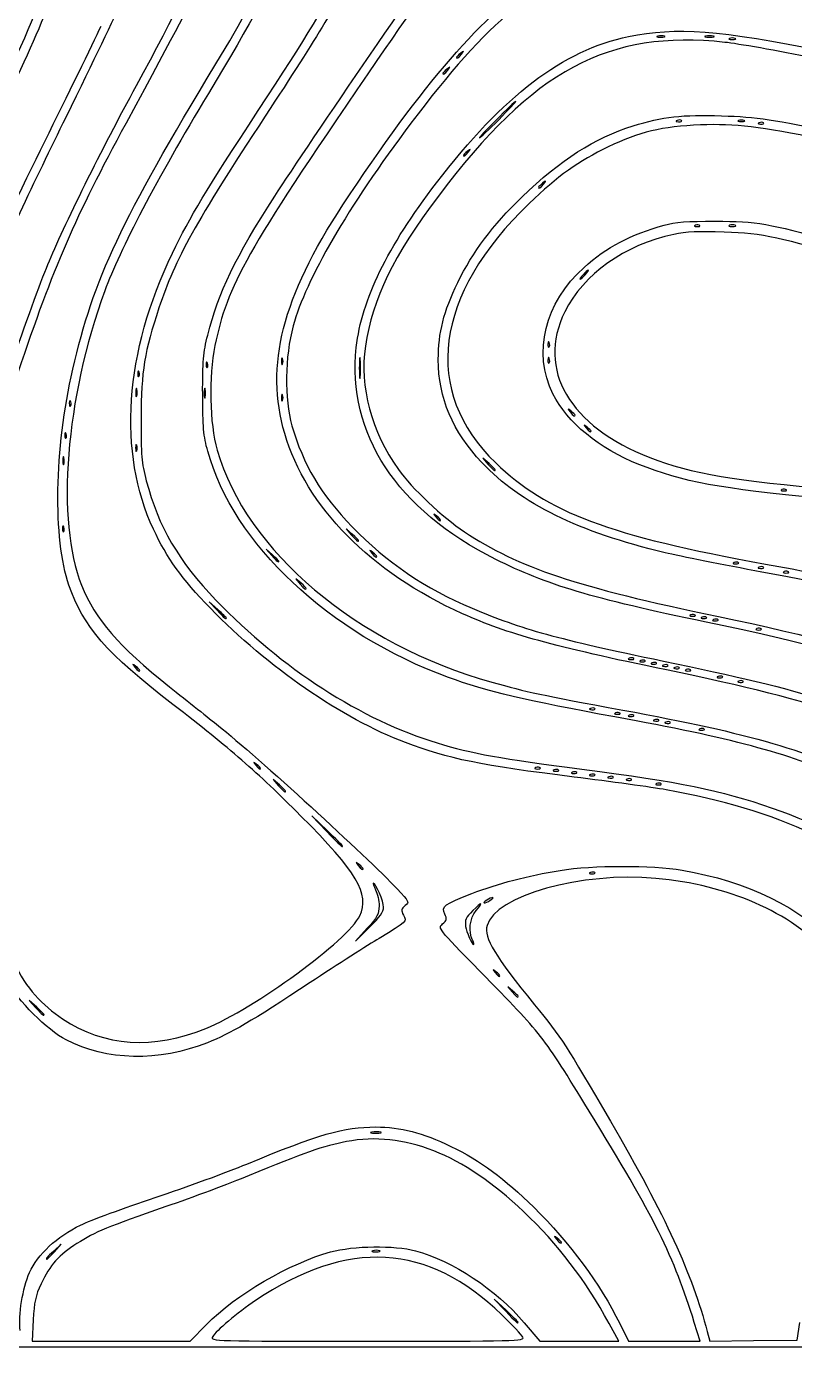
# Model space of a CAD drawing. Extents: x 32 to 2528, y 46 to 1391.
# Drawn here: x 643 to 1092, y 46 to 819 of the extents above; entities that cross this region are included whole.
import ezdxf

# ---------------------------------------------------------------- set-up
doc = ezdxf.new("R2010")
doc.units = 0
doc.layers.get('0').update_dxf_attribs({"linetype": 'CONTINUOUS'})
doc.layers.add('IMAGE', color=7, linetype='CONTINUOUS')

# ---------------------------------------------------------------- blocks, each defined once
blk = doc.blocks.new('squiggle')
at = {"layer": 'IMAGE', "color": 7}
for points in [[(980.3587, -577.791947), (980.3587, -577.791947)], [(1009, -577.747547), (1009, -577.747547)], [(1021.6667, -579.116927), (1021.6667, -579.116927)], [(861.50341, -588.333337), (861.50341, -588.333337)], [(853.50341, -597.666667), (853.50341, -597.666667)], [(883.33333, -626.666667), (883.33333, -626.666667)], [(990.3056, -627.194537), (990.3056, -627.194537)], [(1027, -627.116977), (1027, -627.116977)], [(1038.3056, -628.527867), (1038.3056, -628.527867)], [(865.50341, -645.666667), (865.50341, -645.666667)], [(909.50341, -664.333337), (909.50341, -664.333337)], [(1000.9722, -688.527827), (1000.9722, -688.527827)], [(1021.6667, -688.450277), (1021.6667, -688.450277)], [(934, -717.333337), (934, -717.333337)], [(912.91076, -757.083337), (912.91076, -757.083337)], [(712.91076, -769.083337), (712.91076, -769.083337)], [(756.88304, -766.333337), (756.88304, -766.333337)], [(802.30463, -766.999997), (802.30463, -766.999997)], [(912.91076, -766.416667), (912.91076, -766.416667)], [(672.91076, -774.416667), (672.91076, -774.416667)], [(671.59075, -784.358707), (671.59075, -784.358707)], [(711.58577, -784.333337), (711.58577, -784.333337)], [(756.88304, -787.666667), (756.88304, -787.666667)], [(632.91076, -791.749997), (632.91076, -791.749997)], [(928, -799.496587), (928, -799.496587)], [(630.24409, -810.416667), (630.24409, -810.416667)], [(937.33333, -808.829917), (937.33333, -808.829917)], [(671.54971, -816.999997), (671.54971, -816.999997)], [(628.92409, -824.358707), (628.92409, -824.358707)], [(881.33333, -831.565747), (881.33333, -831.565747)], [(1051.6389, -843.194497), (1051.6389, -843.194497)], [(628.91076, -865.083337), (628.91076, -865.083337)], [(849.33333, -860.829917), (849.33333, -860.829917)], [(801.33333, -872.899077), (801.33333, -872.899077)], [(754.66667, -884.899077), (754.66667, -884.899077)], [(812, -882.163257), (812, -882.163257)], [(1023.6389, -885.861157), (1023.6389, -885.861157)], [(1038.3056, -888.527827), (1038.3056, -888.527827)], [(1052.9722, -891.194497), (1052.9722, -891.194497)], [(770.66667, -900.873317), (770.66667, -900.873317)], [(724, -918.261557), (724, -918.261557)], [(998.3056, -916.527837), (998.3056, -916.527837)], [(1004.9722, -917.861177), (1004.9722, -917.861177)], [(1011.6389, -919.194507), (1011.6389, -919.194507)], [(1036.9722, -924.527837), (1036.9722, -924.527837)], [(962.30556, -941.861157), (962.30556, -941.861157)], [(673.33333, -948.829917), (673.33333, -948.829917)], [(968.9722, -943.194497), (968.9722, -943.194497)], [(975.6389, -944.527827), (975.6389, -944.527827)], [(982.3056, -945.861157), (982.3056, -945.861157)], [(988.9722, -947.194497), (988.9722, -947.194497)], [(995.6389, -948.527827), (995.6389, -948.527827)], [(1026.3056, -955.194467), (1026.3056, -955.194467)], [(939.63889, -971.194467), (939.63889, -971.194467)], [(962.30556, -975.194467), (962.30556, -975.194467)], [(976.9722, -977.861167), (976.9722, -977.861167)], [(983.6389, -979.194467), (983.6389, -979.194467)], [(1003.6389, -983.194467), (1003.6389, -983.194467)], [(744, -1006.163267), (744, -1006.163267)], [(907.63889, -1005.861167), (907.63889, -1005.861167)], [(918.30556, -1007.194967), (918.30556, -1007.194967)], [(928.97223, -1008.528367), (928.97223, -1008.528367)], [(939.63889, -1009.861667), (939.63889, -1009.861667)], [(950.30556, -1011.194967), (950.30556, -1011.194967)], [(960.97223, -1012.528267), (960.97223, -1012.528267)], [(758.66667, -1019.565767), (758.66667, -1019.565767)], [(978.3056, -1015.194967), (978.3056, -1015.194967)], [(792, -1051.628167), (792, -1051.628167)], [(804, -1064.829967), (804, -1064.829967)], [(939.63889, -1067.194467), (939.63889, -1067.194467)], [(880, -1081.906167), (880, -1081.906167)], [(816, -1087.412967), (816, -1087.412967)], [(868.04691, -1106.754367), (868.04691, -1106.754367)], [(884, -1127.496567), (884, -1127.496567)], [(894.66667, -1139.539667), (894.66667, -1139.539667)], [(617.33333, -1150.249167), (617.33333, -1150.249167)], [(814.34888, -1219.083767), (814.34888, -1219.083767)], [(623.41721, -1288.999967), (623.41721, -1288.999967)], [(920, -1283.496567), (920, -1283.496567)], [(894.66667, -1330.283167), (894.66667, -1330.283167)], [(897.49928, -1338.999967), (897.49928, -1338.999967)]]:
    blk.add_lwpolyline(points, close=True, dxfattribs=at)
for points in [[(877.66667, -827.899077), (874, -824.666667), (877.23241, -828.333337)], [(797.66667, -869.232417), (794, -865.999997), (797.23241, -869.666667)], [(751, -881.232417), (747.33333, -877.999997), (750.56575, -881.666667)], [(767.66667, -897.873317), (764.66667, -895.333337), (767.20665, -898.333337)], [(719, -913.261557), (714, -908.666667), (718.59489, -913.666667)], [(1014.3056, -952.527867), (1014.3056, -952.527767)], [(954.30556, -973.861167), (954.30556, -973.861067)], [(755, -1015.899067), (751.33333, -1012.666667), (754.56575, -1016.333367)], [(783, -1042.628167), (774, -1033.999967), (782.62815, -1042.999967)], [(806.44628, -1099.746467), (799.55923, -1107.333367), (807.77961, -1099.132767)], [(891.66667, -1136.539667), (888.66667, -1133.999667), (891.20665, -1136.999667)], [(613, -1145.915867), (608.66667, -1141.999667), (612.58279, -1146.333067)], [(623.41721, -1288.999967), (627.33333, -1284.666667), (623, -1288.582767)], [(813.69204, -1288.459267), (813.69204, -1288.458767)], [(887.66667, -1323.283167), (880.66667, -1316.666667), (887.28321, -1323.666667)], [(610.95829, -1328.804267), (610.30331, -1341.326267), (656.56529, -1341.326267), (702.82728, -1341.326267), (712.41364, -1331.490367), (712.41364, -1331.497467)], [(898.29565, -1330.636667), (907.33333, -1341.326267), (930.45385, -1341.326267), (953.57436, -1341.326267), (947.93487, -1330.992967)], [(954.15477, -1330.999967), (959.25143, -1341.333367), (980.1844, -1341.333367), (1001.1173, -1341.333367), (997.7411, -1330.333367)], [(1005.3088, -1335.698967), (1006.7848, -1341.394267), (1032.3367, -1341.032267), (1057.8886, -1340.670367), (1059.4692, -1330.441167), (1059.4692, -1330.437467)]]:
    blk.add_lwpolyline(points, dxfattribs=at)
for points in [[(671.38473, -606.666667), (716.97972, -523.279397), (728.4504, -488.946507), (726.17744, -442.666667)], [(775.57525, -457.180107), (773.72776, -502.218217), (762.80447, -529.326217), (713.45849, -611.333337)], [(717.88147, -593.999997), (747.86336, -544.622217), (763.43436, -509.103557), (768.66508, -478.158677)], [(887.71349, -491.770017), (870.09495, -508.602667), (860.31463, -521.659457), (806.82815, -599.752277)], [(677.75389, -517.333337), (670.37133, -541.791387), (664.3676, -555.366057), (629.98825, -625.333337)], [(752.38776, -671.333337), (771.82969, -641.178217), (845.90316, -532.896757), (860.47285, -513.333337)], [(802.60188, -530.444587), (788.96591, -558.607557), (778.73323, -575.841137), (746.65615, -624.666667)], [(628.48679, -534.501977), (618.70644, -566.770237), (603.33816, -600.385357), (564.29803, -674.902307)], [(742.6458, -621.333337), (771.94047, -576.697947), (782.04485, -559.870657), (794.49305, -534.989717)], [(945.24567, -535.235577), (908.24827, -543.078577), (876.85705, -568.974447), (831.98745, -628.666807)], [(708.90003, -545.174097), (701.83324, -560.805457), (697.10464, -569.853877), (665.26791, -628.666667)], [(792.18759, -676.522997), (838.14747, -606.476097), (875.83508, -562.985467), (906.82988, -544.228457)], [(522.86513, -736.509937), (540.18059, -712.347817), (594.68441, -607.326237), (611.70195, -565.333337)], [(617.75112, -639.333337), (630.88568, -612.933337), (645.69205, -582.590957), (650.65417, -571.905837)], [(846.904, -663.675597), (886.26269, -612.337637), (920.86468, -585.988257), (959.36649, -578.035477)], [(1015.7192, -581.400217), (947.39456, -574.011197), (903.57067, -597.515097), (848.03552, -671.333337)], [(959.36649, -578.035477), (987.3532, -572.254677), (1012.2342, -574.114317), (1074.3518, -586.629637)], [(976.3587, -577.742547), (975.0614, -578.080597), (975.8, -578.379427), (978, -578.406597)], [(980.3587, -577.792047), (979.456, -577.426827), (977.656, -577.404597), (976.3587, -577.742547)], [(978, -578.406597), (980.2, -578.433797), (981.2614, -578.157187), (980.3587, -577.791947)], [(1004.3333, -577.747547), (1003.05, -578.082917), (1004.1, -578.357317), (1006.6667, -578.357317)], [(1009, -577.747547), (1007.7167, -577.412187), (1005.6167, -577.412187), (1004.3333, -577.747547)], [(1006.6667, -578.357317), (1009.2333, -578.357317), (1010.2833, -578.082917), (1009, -577.747547)], [(1018.3333, -579.116927), (1017.4167, -579.486807), (1018.1667, -579.789447), (1020, -579.789447)], [(1021.6667, -579.116927), (1020.75, -578.747047), (1019.25, -578.747047), (1018.3333, -579.116927)], [(1020, -579.789447), (1021.8333, -579.789447), (1022.5833, -579.486807), (1021.6667, -579.116927)], [(861.50341, -588.333337), (863.16191, -586.218587), (863.11475, -586.171427), (861, -587.829917)], [(1068, -590.636277), (1046.3667, -586.326557), (1022.8403, -582.170317), (1015.7192, -581.400217)], [(634.14121, -772.666667), (646.24449, -719.978177), (662.67847, -684.914977), (717.88147, -593.999997)], [(861, -587.829917), (859.71667, -588.836387), (858.66667, -589.886387), (858.66667, -590.163257)], [(858.66667, -590.163257), (858.66667, -591.260637), (859.76159, -590.554337), (861.50341, -588.333337)], [(806.82815, -599.752277), (735.78473, -703.479117), (724.57413, -723.385337), (717.28229, -758.755177)], [(853, -597.163257), (851.71667, -598.169717), (850.66667, -599.219717), (850.66667, -599.496587)], [(850.66667, -599.496587), (850.66667, -600.593977), (851.76159, -599.887667), (853.50341, -597.666667)], [(853.50341, -597.666667), (855.16191, -595.551917), (855.11475, -595.504757), (853, -597.163257)], [(619.52016, -711.333337), (628.61179, -689.231177), (651.54112, -642.958037), (671.38473, -606.666667)], [(713.45849, -611.333337), (683.16817, -661.672257), (661.66128, -702.610827), (652.79253, -726.811587)], [(893.27077, -615.999997), (892.90411, -615.999997), (887.83225, -620.799997), (882, -626.666667)], [(883.33333, -626.666667), (889.16559, -620.799997), (893.63744, -615.999997), (893.27077, -615.999997)], [(629.98825, -625.333337), (612.15177, -661.633337), (591.43007, -705.433337), (583.94003, -722.666667)], [(746.65615, -624.666667), (705.93185, -686.654427), (694.26188, -707.716707), (684.53537, -736.783957)], [(692.47145, -704.666667), (703.06056, -682.812837), (711.54908, -668.714467), (742.6458, -621.333337)], [(962, -630.277517), (979.121, -624.928837), (991.0421, -623.562547), (1013.6435, -624.358617)], [(1013.6435, -624.358617), (1035.2102, -625.118237), (1043.3256, -626.326417), (1082.6667, -634.634427)], [(665.26791, -628.666667), (635.20679, -684.199297), (622.8498, -712.716027), (601.99118, -774.692977)], [(831.98745, -628.666807), (794.99404, -677.881067), (770.50731, -720.042707), (763.06796, -747.333467)], [(882, -626.666667), (876.16775, -632.533337), (871.69589, -637.333337), (872.06256, -637.333337)], [(872.06256, -637.333337), (872.42923, -637.333337), (877.50108, -632.533337), (883.33333, -626.666667)], [(896.84968, -671.976857), (919.74343, -649.884817), (939.29563, -637.370467), (962, -630.277517)], [(1001.3333, -629.722627), (979.0449, -630.593577), (965.3809, -633.840147), (947.33333, -642.553037)], [(987.75, -627.089277), (986.6864, -627.514907), (987.0023, -627.830857), (988.5556, -627.894827)], [(990.3056, -627.194477), (989.8625, -626.751427), (988.7125, -626.704067), (987.75, -627.089277)], [(988.5556, -627.894827), (989.9611, -627.952727), (990.7486, -627.637587), (990.3056, -627.194537)], [(1072, -638.144637), (1036.641, -630.681697), (1021.8627, -628.920427), (1001.3333, -629.722627)], [(1023.6667, -627.116977), (1022.75, -627.486857), (1023.5, -627.789497), (1025.3333, -627.789497)], [(1027, -627.116977), (1026.0833, -626.747097), (1024.5833, -626.747097), (1023.6667, -627.116977)], [(1025.3333, -627.789497), (1027.1667, -627.789497), (1027.9167, -627.486857), (1027, -627.116977)], [(1035.75, -628.422617), (1034.6864, -628.848237), (1035.0023, -629.164187), (1036.5556, -629.228157)], [(1038.3056, -628.527817), (1037.8625, -628.084757), (1036.7125, -628.037397), (1035.75, -628.422617)], [(1036.5556, -629.228157), (1037.9611, -629.286057), (1038.7486, -628.970917), (1038.3056, -628.527867)], [(578.26449, -722.666667), (586.84757, -703.233337), (604.61655, -665.733337), (617.75112, -639.333337)], [(865, -645.163257), (863.71667, -646.169717), (862.66667, -647.219717), (862.66667, -647.496587)], [(862.66667, -647.496587), (862.66667, -648.593977), (863.76159, -647.887667), (865.50341, -645.666667)], [(865.50341, -645.666667), (867.16191, -643.551917), (867.11475, -643.504757), (865, -645.163257)], [(947.33333, -642.553037), (930.13204, -650.857377), (917.87392, -659.653257), (901.20408, -675.653377)], [(800.01649, -759.854387), (803.21213, -731.644707), (817.91161, -701.492137), (846.904, -663.675597)], [(909, -663.829917), (907.71667, -664.836387), (906.66667, -665.886387), (906.66667, -666.163257)], [(906.66667, -666.163257), (906.66667, -667.260637), (907.76159, -666.554337), (909.50341, -664.333337)], [(909.50341, -664.333337), (911.16191, -662.218587), (911.11475, -662.171427), (909, -663.829917)], [(713.08, -752.710267), (719.37593, -727.681577), (729.28647, -707.164267), (752.38776, -671.333337)], [(848.03552, -671.333337), (821.55119, -706.536747), (809.57135, -731.203997), (805.33921, -759.247717)], [(859.35268, -721.999997), (868.18651, -703.886637), (879.70271, -688.523357), (896.84968, -671.976857)], [(758.12125, -810.289397), (746.55216, -770.366877), (756.66283, -730.665867), (792.18759, -676.522997)], [(901.20408, -675.653377), (845.45741, -729.160377), (838.15309, -785.579427), (881.55429, -827.429547)], [(980.1613, -688.349817), (986.6849, -686.547507), (993.6373, -686.009077), (1010, -686.038947)], [(1010, -686.038947), (1034.5563, -686.083747), (1041.9306, -687.351497), (1077.3333, -697.614177)], [(985.7625, -693.779617), (957.04808, -699.890897), (932.87484, -717.066697), (921.98907, -739.092577)], [(933.28971, -713.042557), (946.21588, -701.376387), (960.77757, -693.705057), (980.1613, -688.349817)], [(1015.3333, -692.417227), (1000.3188, -691.910817), (992.9476, -692.250427), (985.7625, -693.779617)], [(998.4167, -688.422577), (997.353, -688.848197), (997.669, -689.164147), (999.2222, -689.228117)], [(1000.9722, -688.527777), (1000.5292, -688.084717), (999.3792, -688.037357), (998.4167, -688.422577)], [(999.2222, -689.228117), (1000.6278, -689.286017), (1001.4153, -688.970877), (1000.9722, -688.527827)], [(1091.3333, -708.627977), (1049.1379, -695.566357), (1037.9503, -693.180037), (1015.3333, -692.417227)], [(1018.3333, -688.450277), (1017.4167, -688.820157), (1018.1667, -689.122797), (1020, -689.122797)], [(1021.6667, -688.450277), (1020.75, -688.080397), (1019.25, -688.080397), (1018.3333, -688.450277)], [(1020, -689.122797), (1021.8333, -689.122797), (1022.5833, -688.820157), (1021.6667, -688.450277)], [(681.33635, -866.323877), (660.3678, -821.561997), (664.43395, -762.530547), (692.47145, -704.666667)], [(598.4254, -769.333337), (605.80436, -747.699997), (615.29701, -721.599997), (619.52016, -711.333337)], [(915.07692, -787.077417), (903.07713, -762.797507), (910.18785, -733.892517), (933.28971, -713.042557)], [(932.66667, -717.333337), (931.33935, -718.799997), (930.55336, -719.999997), (930.92003, -719.999997)], [(930.92003, -719.999997), (931.28669, -719.999997), (932.67268, -718.799997), (934, -717.333337)], [(935.74664, -714.666667), (935.37997, -714.666667), (933.99399, -715.866667), (932.66667, -717.333337)], [(934, -717.333337), (935.32732, -715.866667), (936.11331, -714.666667), (935.74664, -714.666667)], [(848, -766.983077), (848, -751.237177), (851.11684, -738.887217), (859.35268, -721.999997)], [(652.79253, -726.811587), (629.82704, -789.479097), (624.19293, -861.381397), (639.29719, -899.038387)], [(684.53537, -736.783957), (676.03185, -762.196357), (674.1512, -773.798257), (674.07196, -801.333337)], [(921.98907, -739.092577), (905.31047, -772.839397), (924.7272, -806.059217), (971.8298, -824.364307)], [(763.06796, -747.333467), (758.15212, -765.366897), (757.86577, -789.895567), (762.38637, -805.718137)], [(710.11937, -787.333337), (710.07947, -768.128067), (710.53168, -762.840817), (713.08, -752.710267)], [(912.91081, -757.083337), (912.48519, -756.019697), (912.16924, -756.335627), (912.10527, -757.888897)], [(912.80556, -759.638897), (913.24861, -759.195837), (913.29597, -758.045827), (912.91076, -757.083337)], [(717.28229, -758.755177), (713.54132, -776.901107), (714.13109, -804.467377), (718.59259, -819.999997)], [(881.55727, -883.893667), (823.65364, -854.834917), (794.31303, -810.202177), (800.01649, -759.854387)], [(805.33921, -759.247717), (801.77037, -782.896147), (808.74217, -808.908437), (824.65955, -831.333337)], [(802.30463, -766.999997), (802.01696, -764.249997), (801.78161, -766.499997), (801.78161, -771.999997)], [(912.10527, -757.888897), (912.04737, -759.294437), (912.36251, -760.081947), (912.80556, -759.638897)], [(631.86623, -899.004897), (622.46247, -871.885857), (623.40773, -819.392077), (634.14121, -772.666667)], [(712.10527, -769.888897), (712.04737, -771.294437), (712.36251, -772.081947), (712.80556, -771.638897)], [(712.91081, -769.083337), (712.48519, -768.019697), (712.16924, -768.335627), (712.10527, -769.888897)], [(712.80556, -771.638897), (713.24861, -771.195837), (713.29597, -770.045827), (712.91076, -769.083337)], [(756.88304, -766.333337), (756.51316, -765.416667), (756.21052, -766.166667), (756.21052, -767.999997)], [(756.21052, -767.999997), (756.21052, -769.833337), (756.51316, -770.583337), (756.88304, -769.666667)], [(756.88304, -769.666667), (757.25292, -768.749997), (757.25292, -767.249997), (756.88304, -766.333337)], [(801.78161, -771.999997), (801.78161, -777.499997), (802.01696, -779.749997), (802.30463, -776.999997)], [(802.30463, -776.999997), (802.59228, -774.249997), (802.59228, -769.749997), (802.30463, -766.999997)], [(873.55235, -827.322777), (856.37225, -809.173187), (848, -789.402827), (848, -766.983077)], [(912.10527, -767.222227), (912.04737, -768.627777), (912.36251, -769.415277), (912.80556, -768.972227)], [(912.91081, -766.416667), (912.48519, -765.353027), (912.16924, -765.668957), (912.10527, -767.222227)], [(912.80556, -768.972227), (913.24861, -768.529177), (913.29597, -767.379157), (912.91076, -766.416667)], [(672.10527, -775.222227), (672.04737, -776.627777), (672.36251, -777.415277), (672.80556, -776.972227)], [(672.91081, -774.416667), (672.48519, -773.353027), (672.16924, -773.668957), (672.10527, -775.222227)], [(672.80556, -776.972227), (673.24861, -776.529177), (673.29597, -775.379157), (672.91076, -774.416667)], [(670.9266, -785.999997), (670.8994, -788.199997), (671.17601, -789.261417), (671.54125, -788.358707)], [(671.59065, -784.358707), (671.2526, -783.061417), (670.95377, -783.799997), (670.9266, -785.999997)], [(671.54125, -788.358707), (671.90648, -787.455997), (671.92871, -785.655997), (671.59075, -784.358707)], [(713.09672, -820.666667), (710.62433, -811.667077), (710.15901, -806.457457), (710.11937, -787.333337)], [(711.58577, -784.333337), (711.2504, -783.049997), (710.976, -784.099997), (710.976, -786.666667)], [(710.976, -786.666667), (710.976, -789.233337), (711.2504, -790.283337), (711.58577, -788.999997)], [(711.58577, -788.999997), (711.92113, -787.716667), (711.92113, -785.616667), (711.58577, -784.333337)], [(756.88304, -787.666667), (756.51316, -786.749997), (756.21052, -787.499997), (756.21052, -789.333337)], [(756.88304, -790.999997), (757.25292, -790.083337), (757.25292, -788.583337), (756.88304, -787.666667)], [(965.3353, -828.392907), (942.22607, -819.257777), (923.28644, -803.688237), (915.07692, -787.077417)], [(632.10527, -792.555557), (632.04737, -793.961107), (632.36251, -794.748617), (632.80556, -794.305557)], [(632.91081, -791.749997), (632.48519, -790.686357), (632.16924, -791.002297), (632.10527, -792.555557)], [(632.80556, -794.305557), (633.24861, -793.862507), (633.29597, -792.712497), (632.91076, -791.749997)], [(756.21052, -789.333337), (756.21052, -791.166667), (756.51316, -791.916667), (756.88304, -790.999997)], [(925.66667, -797.163257), (923.55192, -795.504757), (923.50476, -795.551917), (925.16325, -797.666667)], [(674.07196, -801.333337), (674.00916, -823.142317), (674.36556, -827.379867), (677.14789, -837.910617)], [(925.16325, -797.666667), (926.90508, -799.887667), (928, -800.593977), (928, -799.496587)], [(928, -799.496587), (928, -799.219717), (926.95, -798.169717), (925.66667, -797.163257)], [(629.4386, -811.222227), (629.3807, -812.627777), (629.69584, -813.415277), (630.13889, -812.972227)], [(630.24415, -810.416667), (629.81852, -809.353027), (629.50257, -809.668957), (629.4386, -811.222227)], [(630.13889, -812.972227), (630.58195, -812.529177), (630.62931, -811.379157), (630.24409, -810.416667)], [(862.1808, -915.709597), (808.4218, -891.503237), (770.53269, -853.118697), (758.12125, -810.289397)], [(762.38637, -805.718137), (768.86891, -828.407657), (779.28051, -845.863087), (797.66956, -864.871627)], [(935, -806.496587), (932.88525, -804.838097), (932.83809, -804.885257), (934.49659, -806.999997)], [(934.49659, -806.999997), (936.23841, -809.220997), (937.33333, -809.927307), (937.33333, -808.829917)], [(937.33333, -808.829917), (937.33333, -808.553057), (936.28333, -807.503057), (935, -806.496587)], [(671.54971, -816.999997), (671.17983, -816.083337), (670.87719, -816.833337), (670.87719, -818.666667)], [(670.87719, -818.666667), (670.87719, -820.499997), (671.17983, -821.249997), (671.54971, -820.333337)], [(671.54971, -820.333337), (671.91959, -819.416667), (671.91959, -817.916667), (671.54971, -816.999997)], [(628.25993, -825.999997), (628.23273, -828.199997), (628.50935, -829.261417), (628.87459, -828.358707)], [(628.92399, -824.358707), (628.58593, -823.061417), (628.28711, -823.799997), (628.25993, -825.999997)], [(628.87459, -828.358707), (629.23981, -827.455997), (629.26204, -825.655997), (628.92409, -824.358707)], [(854, -953.030567), (783.91028, -927.355837), (727.96988, -874.805667), (713.09672, -820.666667)], [(718.59259, -819.999997), (735.52973, -878.966297), (800.21488, -933.601277), (879.33333, -955.766367)], [(971.8298, -824.364307), (995.6174, -833.608707), (1023.3491, -838.348397), (1078.6677, -842.624237)], [(824.65955, -831.333337), (832.43033, -842.281037), (850.46949, -859.293297), (863.33333, -867.805507)], [(980.6455, -880.035357), (930.08219, -867.986877), (896.30844, -851.363017), (873.55235, -827.322777)], [(877.23241, -828.333337), (880.2536, -831.760387), (881.33333, -832.611457), (881.33333, -831.565747)], [(881.33333, -831.565747), (881.33333, -831.326917), (879.68333, -829.676917), (877.66667, -827.899077)], [(881.55429, -827.429547), (911.58132, -856.383457), (948.20921, -870.132027), (1039.3333, -886.653177)], [(1071.3141, -848.046337), (1013.1361, -842.657557), (991.0681, -838.565117), (965.3353, -828.392907)], [(677.14789, -837.910617), (684.29059, -864.944617), (695.96367, -884.945947), (717.9004, -907.738277)], [(1049.0833, -843.089237), (1048.0197, -843.514867), (1048.3356, -843.830817), (1049.8889, -843.894787)], [(1051.6389, -843.194437), (1051.1958, -842.751387), (1050.0458, -842.704027), (1049.0833, -843.089237)], [(1049.8889, -843.894787), (1051.2944, -843.952687), (1052.0819, -843.637547), (1051.6389, -843.194497)], [(847, -858.496587), (844.88525, -856.838097), (844.83809, -856.885257), (846.49659, -858.999997)], [(628.91081, -865.083337), (628.48519, -864.019697), (628.16924, -864.335627), (628.10527, -865.888897)], [(628.80556, -867.638897), (629.24861, -867.195837), (629.29597, -866.045827), (628.91076, -865.083337)], [(797.66956, -864.871627), (817.66608, -885.541827), (840.32488, -900.931487), (867.85332, -912.539817)], [(846.49659, -858.999997), (848.23841, -861.220997), (849.33333, -861.927307), (849.33333, -860.829917)], [(849.33333, -860.829917), (849.33333, -860.553057), (848.28333, -859.503057), (847, -858.496587)], [(628.10527, -865.888897), (628.04737, -867.294437), (628.36251, -868.081947), (628.80556, -867.638897)], [(714.66667, -912.484147), (697.85849, -895.099397), (689.19655, -883.103177), (681.33635, -866.323877)], [(797.23241, -869.666667), (800.2536, -873.093717), (801.33333, -873.944787), (801.33333, -872.899077)], [(801.33333, -872.899077), (801.33333, -872.660257), (799.68333, -871.010257), (797.66667, -869.232417)], [(863.33333, -867.805507), (895.13928, -888.852057), (928.74908, -900.054837), (1012, -917.358977)], [(809.66667, -879.829917), (807.55192, -878.171427), (807.50476, -878.218587), (809.16325, -880.333337)], [(809.16325, -880.333337), (810.90508, -882.554337), (812, -883.260637), (812, -882.163257)], [(812, -882.163257), (812, -881.886387), (810.95, -880.836387), (809.66667, -879.829917)], [(1037.3333, -891.308477), (1014.9667, -887.207957), (989.4571, -882.135057), (980.6455, -880.035357)], [(750.56575, -881.666667), (753.58693, -885.093717), (754.66667, -885.944787), (754.66667, -884.899077)], [(754.66667, -884.899077), (754.66667, -884.660257), (753.01667, -883.010257), (751, -881.232417)], [(1004.6667, -920.646837), (938.08968, -906.802977), (911.22724, -898.783437), (881.55727, -883.893667)], [(1021.0833, -885.755907), (1020.0197, -886.181537), (1020.3356, -886.497477), (1021.8889, -886.561457)], [(1023.6389, -885.861107), (1023.1958, -885.418057), (1022.0458, -885.370697), (1021.0833, -885.755907)], [(1021.8889, -886.561457), (1023.2944, -886.619357), (1024.0819, -886.304217), (1023.6389, -885.861157)], [(1035.75, -888.422577), (1034.6864, -888.848197), (1035.0023, -889.164147), (1036.5556, -889.228117)], [(1038.3056, -888.527777), (1037.8625, -888.084717), (1036.7125, -888.037357), (1035.75, -888.422577)], [(1036.5556, -889.228117), (1037.9611, -889.286017), (1038.7486, -888.970877), (1038.3056, -888.527827)], [(1039.3333, -886.653177), (1126.3947, -902.437737), (1153.0577, -911.110317), (1218.6667, -944.984337)], [(1212.6667, -947.928717), (1153.9905, -917.487897), (1119.6602, -906.401637), (1037.3333, -891.308477)], [(1050.4167, -891.089237), (1049.353, -891.514867), (1049.669, -891.830817), (1051.2222, -891.894787)], [(1052.9722, -891.194437), (1052.5292, -890.751387), (1051.3792, -890.704027), (1050.4167, -891.089237)], [(1051.2222, -891.894787), (1052.6278, -891.952687), (1053.4153, -891.637547), (1052.9722, -891.194497)], [(692.66667, -968.774967), (653.74491, -938.736237), (640.28917, -923.295437), (631.86623, -899.004897)], [(639.29719, -899.038387), (647.29567, -918.979677), (661.00455, -934.836077), (690.61696, -958.397467)], [(767.20665, -898.333337), (769.59361, -901.152587), (770.66667, -901.940317), (770.66667, -900.873317)], [(770.66667, -900.873317), (770.66667, -900.620307), (769.31667, -899.270307), (767.66667, -897.873317)], [(717.9004, -907.738277), (756.57493, -947.921237), (802.89555, -977.835567), (847.26855, -991.285667)], [(828.88716, -991.141767), (791.56289, -976.965867), (748.01577, -946.977237), (714.66667, -912.484147)], [(718.59489, -913.666667), (722.87171, -918.320557), (724, -919.279717), (724, -918.261557)], [(724, -918.261557), (724, -918.038747), (721.75, -915.788747), (719, -913.261557)], [(981.4986, -948.584507), (915.06712, -934.879267), (888.49368, -927.557657), (862.1808, -915.709597)], [(867.85332, -912.539817), (897.05853, -924.855227), (917.22528, -930.417267), (979.6553, -943.375107)], [(995.75, -916.422587), (994.6864, -916.848217), (995.0023, -917.164157), (996.5556, -917.228137)], [(998.3056, -916.527787), (997.8625, -916.084737), (996.7125, -916.037377), (995.75, -916.422587)], [(996.5556, -917.228137), (997.9611, -917.286037), (998.7486, -916.970897), (998.3056, -916.527837)], [(1002.4167, -917.755917), (1001.353, -918.181547), (1001.669, -918.497497), (1003.2222, -918.561467)], [(1004.9722, -917.861117), (1004.5292, -917.418067), (1003.3792, -917.370707), (1002.4167, -917.755917)], [(1003.2222, -918.561467), (1004.6278, -918.619367), (1005.4153, -918.304227), (1004.9722, -917.861177)], [(1009.0833, -919.089257), (1008.0197, -919.514877), (1008.3356, -919.830827), (1009.8889, -919.894797)], [(1011.6389, -919.194457), (1011.1958, -918.751397), (1010.0458, -918.704037), (1009.0833, -919.089257)], [(1009.8889, -919.894797), (1011.2944, -919.952697), (1012.0819, -919.637557), (1011.6389, -919.194507)], [(1012, -917.358977), (1120.1386, -939.836157), (1161.5302, -956.703267), (1256.4105, -1016.956367)], [(1260.4983, -1025.894067), (1157.1376, -960.180767), (1118.6547, -944.349257), (1004.6667, -920.646837)], [(1034.4167, -924.422587), (1033.353, -924.848217), (1033.669, -925.164157), (1035.2222, -925.228137)], [(1036.9722, -924.527787), (1036.5292, -924.084737), (1035.3792, -924.037377), (1034.4167, -924.422587)], [(1035.2222, -925.228137), (1036.6278, -925.286037), (1037.4153, -924.970897), (1036.9722, -924.527837)], [(959.75, -941.755907), (958.68636, -942.181537), (959.00229, -942.497477), (960.55556, -942.561457)], [(962.30556, -941.861107), (961.86251, -941.418057), (960.71249, -941.370697), (959.75, -941.755907)], [(960.55556, -942.561457), (961.96111, -942.619357), (962.74861, -942.304217), (962.30556, -941.861157)], [(968.9722, -943.194437), (968.5292, -942.751387), (967.3792, -942.704027), (966.4167, -943.089237)], [(671, -946.496587), (668.88525, -944.838097), (668.83809, -944.885257), (670.49659, -946.999997)], [(670.49659, -946.999997), (672.23841, -949.220997), (673.33333, -949.927307), (673.33333, -948.829917)], [(673.33333, -948.829917), (673.33333, -948.553057), (672.28333, -947.503057), (671, -946.496587)], [(966.4167, -943.089237), (965.353, -943.514867), (965.669, -943.830817), (967.2222, -943.894787)], [(967.2222, -943.894787), (968.6278, -943.952687), (969.4153, -943.637547), (968.9722, -943.194497)], [(973.0833, -944.422577), (972.0197, -944.848197), (972.3356, -945.164147), (973.8889, -945.228117)], [(975.6389, -944.527777), (975.1958, -944.084717), (974.0458, -944.037357), (973.0833, -944.422577)], [(973.8889, -945.228117), (975.2944, -945.286017), (976.0819, -944.970877), (975.6389, -944.527827)], [(979.75, -945.755907), (978.6864, -946.181537), (979.0023, -946.497477), (980.5556, -946.561457)], [(979.6553, -943.375107), (1064.1335, -960.909267), (1095.0309, -970.590767), (1141.2919, -994.022867)], [(982.3056, -945.861107), (981.8625, -945.418057), (980.7125, -945.370697), (979.75, -945.755907)], [(980.5556, -946.561457), (981.9611, -946.619357), (982.7486, -946.304217), (982.3056, -945.861157)], [(1165.8206, -1013.289767), (1111.6978, -981.019967), (1073.1834, -967.499667), (981.4986, -948.584507)], [(986.4167, -947.089237), (985.353, -947.514867), (985.669, -947.830817), (987.2222, -947.894787)], [(988.9722, -947.194437), (988.5292, -946.751387), (987.3792, -946.704027), (986.4167, -947.089237)], [(987.2222, -947.894787), (988.6278, -947.952687), (989.4153, -947.637547), (988.9722, -947.194497)], [(993.0833, -948.422577), (992.0197, -948.848197), (992.3356, -949.164147), (993.8889, -949.228117)], [(995.6389, -948.527777), (995.1958, -948.084717), (994.0458, -948.037357), (993.0833, -948.422577)], [(993.8889, -949.228117), (995.2944, -949.286017), (996.0819, -948.970877), (995.6389, -948.527827)], [(690.61696, -958.397467), (701.27763, -966.879767), (714.18647, -977.160367), (719.30325, -981.243267)], [(951.23376, -976.083767), (901.26264, -966.979767), (875.23213, -960.808167), (854, -953.030567)], [(879.33333, -955.766367), (900.24605, -961.625067), (907.50205, -963.170667), (956, -972.096867)], [(1011.75, -952.422567), (1010.6864, -952.848167), (1011.0023, -953.164167), (1012.5556, -953.228167)], [(1014.3056, -952.527767), (1013.8625, -952.084767), (1012.7125, -952.037367), (1011.75, -952.422567)], [(1012.5556, -953.228167), (1013.9611, -953.286167), (1014.7486, -952.970867), (1014.3056, -952.527867)], [(1023.75, -955.089267), (1022.6864, -955.514867), (1023.0023, -955.830767), (1024.5556, -955.894767)], [(1026.3056, -955.194467), (1025.8625, -954.751367), (1024.7125, -954.704067), (1023.75, -955.089267)], [(1024.5556, -955.894767), (1025.9611, -955.952767), (1026.7486, -955.637567), (1026.3056, -955.194467)], [(767.45673, -1033.884767), (741.4572, -1007.894467), (726.63529, -994.991067), (692.66667, -968.774967)], [(937.08333, -971.089267), (936.01969, -971.514867), (936.33563, -971.830767), (937.88889, -971.894767)], [(939.63889, -971.194467), (939.19584, -970.751367), (938.04583, -970.704067), (937.08333, -971.089267)], [(937.88889, -971.894767), (939.29444, -971.952767), (940.08195, -971.637567), (939.63889, -971.194467)], [(951.75, -973.755867), (950.68636, -974.181567), (951.00229, -974.497467), (952.55556, -974.561467)], [(954.30556, -973.861067), (953.86251, -973.418067), (952.71249, -973.370667), (951.75, -973.755867)], [(952.55556, -974.561467), (953.96111, -974.619467), (954.74861, -974.304167), (954.30556, -973.861167)], [(956, -972.096867), (1031.2245, -985.942167), (1064.8904, -995.731067), (1104.6667, -1015.324167)], [(719.30325, -981.243267), (742.04249, -999.387767), (806.31339, -1058.023067), (823.91708, -1076.684067)], [(1086.2488, -1012.047267), (1050.7001, -996.801567), (1019.8569, -988.585967), (951.23376, -976.083767)], [(959.75, -975.089267), (958.68636, -975.514867), (959.00229, -975.830767), (960.55556, -975.894767)], [(962.30556, -975.194467), (961.86251, -974.751367), (960.71249, -974.704067), (959.75, -975.089267)], [(960.55556, -975.894767), (961.96111, -975.952767), (962.74861, -975.637567), (962.30556, -975.194467)], [(974.4167, -977.755867), (973.353, -978.181567), (973.669, -978.497467), (975.2222, -978.561467)], [(976.9722, -977.861067), (976.5292, -977.418067), (975.3792, -977.370667), (974.4167, -977.755867)], [(975.2222, -978.561467), (976.6278, -978.619467), (977.4153, -978.304167), (976.9722, -977.861167)], [(981.0833, -979.089267), (980.0197, -979.514867), (980.3356, -979.830767), (981.8889, -979.894767)], [(983.6389, -979.194467), (983.1958, -978.751367), (982.0458, -978.704067), (981.0833, -979.089267)], [(981.8889, -979.894767), (983.2944, -979.952767), (984.0819, -979.637567), (983.6389, -979.194467)], [(1001.0833, -983.089267), (1000.0197, -983.514867), (1000.3356, -983.830767), (1001.8889, -983.894767)], [(1003.6389, -983.194467), (1003.1958, -982.751367), (1002.0458, -982.704067), (1001.0833, -983.089267)], [(1001.8889, -983.894767), (1003.2944, -983.952767), (1004.0819, -983.637567), (1003.6389, -983.194467)], [(927.39153, -1011.275967), (873.42289, -1004.608867), (853.76689, -1000.591167), (828.88716, -991.141767)], [(847.26855, -991.285667), (867.86153, -997.527667), (884.71072, -1000.586267), (932, -1006.666667)], [(741.66667, -1003.829967), (739.55192, -1002.171467), (739.50476, -1002.218567), (741.16325, -1004.333367)], [(741.16325, -1004.333367), (742.90508, -1006.554367), (744, -1007.260667), (744, -1006.163267)], [(744, -1006.163267), (744, -1005.886367), (742.95, -1004.836367), (741.66667, -1003.829967)], [(905.08333, -1005.755867), (904.01969, -1006.181567), (904.33563, -1006.497467), (905.88889, -1006.561467)], [(907.63889, -1005.861067), (907.19584, -1005.418067), (906.04583, -1005.370667), (905.08333, -1005.755867)], [(905.88889, -1006.561467), (907.29444, -1006.619467), (908.08195, -1006.304167), (907.63889, -1005.861167)], [(915.75, -1007.089767), (914.68636, -1007.515367), (915.00229, -1007.831267), (916.55556, -1007.895267)], [(918.30556, -1007.194967), (917.86251, -1006.751867), (916.71249, -1006.704567), (915.75, -1007.089767)], [(916.55556, -1007.895267), (917.96111, -1007.953267), (918.74861, -1007.638067), (918.30556, -1007.194967)], [(926.41667, -1008.423067), (925.35303, -1008.848667), (925.66896, -1009.164667), (927.22223, -1009.228667)], [(928.97223, -1008.528267), (928.52917, -1008.085267), (927.37916, -1008.037867), (926.41667, -1008.423067)], [(927.22223, -1009.228667), (928.62777, -1009.286667), (929.41528, -1008.971367), (928.97223, -1008.528367)], [(981.3333, -1018.739467), (972.9, -1017.257867), (948.62619, -1013.899267), (927.39153, -1011.275967)], [(932, -1006.666667), (989.8365, -1014.103267), (1012.2296, -1018.672567), (1043.3616, -1029.390367)], [(937.08333, -1009.756367), (936.01969, -1010.182067), (936.33563, -1010.497967), (937.88889, -1010.561967)], [(939.63889, -1009.861567), (939.19584, -1009.418567), (938.04583, -1009.371167), (937.08333, -1009.756367)], [(937.88889, -1010.561967), (939.29444, -1010.619967), (940.08195, -1010.304667), (939.63889, -1009.861667)], [(947.75, -1011.089767), (946.68636, -1011.515367), (947.00229, -1011.831267), (948.55556, -1011.895267)], [(950.30556, -1011.194967), (949.86251, -1010.751867), (948.71249, -1010.704567), (947.75, -1011.089767)], [(948.55556, -1011.895267), (949.96111, -1011.953267), (950.74861, -1011.638067), (950.30556, -1011.194967)], [(958.41667, -1012.423067), (957.35303, -1012.848667), (957.66896, -1013.164667), (959.22223, -1013.228567)], [(960.97223, -1012.528267), (960.52917, -1012.085167), (959.37916, -1012.037867), (958.41667, -1012.423067)], [(959.22223, -1013.228567), (960.62777, -1013.286567), (961.41528, -1012.971367), (960.97223, -1012.528267)], [(754.56575, -1016.333367), (757.58693, -1019.760367), (758.66667, -1020.611467), (758.66667, -1019.565767)], [(758.66667, -1019.565767), (758.66667, -1019.326967), (757.01667, -1017.676967), (755, -1015.899067)], [(975.75, -1015.089767), (974.6864, -1015.515367), (975.0023, -1015.831267), (976.5556, -1015.895267)], [(978.3056, -1015.194967), (977.8625, -1014.751867), (976.7125, -1014.704467), (975.75, -1015.089767)], [(976.5556, -1015.895267), (977.9611, -1015.953267), (978.7486, -1015.638067), (978.3056, -1015.194967)], [(1132.4956, -1089.212867), (1095.0483, -1052.953067), (1046.0493, -1030.109167), (981.3333, -1018.739467)], [(802.00939, -1092.458567), (808.04985, -1079.729267), (800.47917, -1066.895367), (767.45673, -1033.884767)], [(1043.3616, -1029.390367), (1097.2181, -1047.931567), (1143.1336, -1083.046767), (1171.4285, -1127.333367)], [(782.62815, -1042.999967), (790.64235, -1051.359567), (792, -1052.609467), (792, -1051.628167)], [(792, -1051.628167), (792, -1051.423667), (787.95, -1047.373667), (783, -1042.628167)], [(579.27247, -1055.333367), (592.38608, -1113.530167), (604.01893, -1136.724067), (628.13461, -1152.756167)], [(801.66667, -1062.496567), (799.55192, -1060.838067), (799.50476, -1060.885267), (801.16325, -1062.999967)], [(801.16325, -1062.999967), (802.90508, -1065.220967), (804, -1065.927267), (804, -1064.829967)], [(804, -1064.829967), (804, -1064.553067), (802.95, -1063.503067), (801.66667, -1062.496567)], [(867.65745, -1079.405167), (883.0012, -1073.500867), (900.29916, -1068.970367), (919.33333, -1065.871067)], [(975.1836, -1070.552167), (932.15127, -1066.506167), (880.84988, -1080.861767), (876.50716, -1098.164567)], [(919.33333, -1065.871067), (938.25832, -1062.789467), (972.8297, -1062.733467), (990.6825, -1065.755567)], [(939.63889, -1067.194467), (939.19584, -1066.751367), (938.04583, -1066.704067), (937.08333, -1067.089267)], [(990.6825, -1065.755567), (1028.6449, -1072.181767), (1059.6648, -1087.414267), (1083.3372, -1111.253967)], [(809.93867, -1073.333367), (809.56807, -1073.333367), (810.18027, -1075.103567), (811.29909, -1077.267167)], [(816, -1087.412967), (816, -1084.076467), (811.37504, -1073.333367), (809.93867, -1073.333367)], [(937.08333, -1067.089267), (936.01969, -1067.514867), (936.33563, -1067.830767), (937.88889, -1067.894767)], [(937.88889, -1067.894767), (939.29444, -1067.952767), (940.08195, -1067.637567), (939.63889, -1067.194467)], [(1078.2247, -1115.614767), (1052.7335, -1089.744467), (1018.0678, -1074.584167), (975.1836, -1070.552167)], [(811.29909, -1077.267167), (812.41792, -1079.430667), (813.33333, -1083.666567), (813.33333, -1086.680267)], [(823.91708, -1076.684067), (830.98368, -1084.175067), (831.10073, -1084.424367), (828.53443, -1086.518267)], [(851.79471, -1091.415267), (849.747, -1086.920967), (851.42243, -1085.652467), (867.65745, -1079.405167)], [(880, -1081.906167), (880, -1081.539467), (878.8, -1081.882167), (877.33333, -1082.666667)], [(877.33333, -1083.999967), (878.8, -1083.215067), (880, -1082.272867), (880, -1081.906167)], [(813.33333, -1086.680267), (813.33333, -1091.410767), (812.39211, -1093.196467), (806.44628, -1099.746467)], [(807.77961, -1099.132767), (813.70357, -1093.223067), (816, -1089.949067), (816, -1087.412967)], [(828.53443, -1086.518267), (826.23459, -1088.394767), (826.11557, -1089.088467), (827.59397, -1091.999967)], [(868.10256, -1089.435867), (864.02092, -1093.517567), (863.42395, -1094.851167), (863.97059, -1098.666667)], [(868.04691, -1106.754367), (865.44468, -1101.891967), (866.40707, -1093.846467), (870.11852, -1089.435667)], [(870.11852, -1089.435667), (874.56663, -1084.149367), (873.38895, -1084.149467), (868.10256, -1089.435867)], [(877.33333, -1082.666667), (875.86667, -1083.451567), (874.66667, -1084.393867), (874.66667, -1084.760467)], [(874.66667, -1084.760467), (874.66667, -1085.127167), (875.86667, -1084.784467), (877.33333, -1083.999967)], [(712, -1158.378867), (740.4266, -1146.783467), (795.30127, -1106.594867), (802.00939, -1092.458567)], [(827.59397, -1091.999967), (829.60548, -1095.961367), (829.84264, -1095.734567), (813.33333, -1105.636767)], [(872.2658, -1124.789767), (847.57972, -1099.598167), (847.56364, -1099.577867), (850.46635, -1097.227467)], [(850.46635, -1097.227467), (852.99944, -1095.176267), (853.16944, -1094.432467), (851.79471, -1091.415267)], [(863.97059, -1098.666667), (864.40295, -1101.684567), (867.75524, -1109.333367), (868.64555, -1109.333367)], [(876.50716, -1098.164567), (874.68487, -1105.425167), (880.98668, -1115.933667), (904.2862, -1144.487267)], [(813.33333, -1105.636767), (807.1, -1109.375467), (788.9996, -1120.999867), (773.11021, -1131.468667)], [(868.64555, -1109.333367), (869.07543, -1109.333367), (868.80604, -1108.172767), (868.04691, -1106.754367)], [(936.29937, -1206.666667), (908.84048, -1162.011067), (909.23701, -1162.518167), (872.2658, -1124.789767)], [(881.66667, -1125.163167), (879.55192, -1123.504767), (879.50476, -1123.551867), (881.16325, -1125.666667)], [(881.16325, -1125.666667), (882.90508, -1127.887667), (884, -1128.593967), (884, -1127.496567)], [(884, -1127.496567), (884, -1127.219667), (882.95, -1126.169667), (881.66667, -1125.163167)], [(630.24807, -1165.081467), (619.16221, -1159.278667), (601.94597, -1142.059167), (595.34347, -1130.170267)], [(773.11021, -1131.468667), (738.20283, -1154.467767), (726.58551, -1161.263367), (712.86869, -1166.707567)], [(891.20665, -1136.999667), (893.59361, -1139.818967), (894.66667, -1140.606667), (894.66667, -1139.539667)], [(894.66667, -1139.539667), (894.66667, -1139.286667), (893.31667, -1137.936667), (891.66667, -1136.539667)], [(612.58279, -1146.333067), (616.23316, -1150.372267), (617.33333, -1151.279267), (617.33333, -1150.249167)], [(617.33333, -1150.249267), (617.33333, -1150.019767), (615.38333, -1148.069767), (613, -1145.915867)], [(904.2862, -1144.487267), (920.1566, -1163.936467), (922.77823, -1167.956967), (948.6538, -1212.529067)], [(628.13461, -1152.756167), (652.43497, -1168.910967), (681.41639, -1170.854067), (712, -1158.378867)], [(712.86869, -1166.707567), (684.53428, -1177.953267), (653.67875, -1177.346067), (630.24807, -1165.081467)], [(997.7411, -1330.333367), (985.9744, -1291.996267), (974.2153, -1268.328167), (936.29937, -1206.666667)], [(948.6538, -1212.529067), (980.9709, -1268.196967), (996.6465, -1302.276267), (1005.3088, -1335.698967)], [(735.9258, -1237.702967), (777.92237, -1220.244167), (792.67157, -1215.999967), (811.34725, -1215.999967)], [(897.91136, -1265.515567), (862.16551, -1231.685767), (828.00604, -1218.194967), (794.22425, -1224.565767)], [(809.01555, -1219.056867), (807.357, -1219.375767), (808.4, -1219.648867), (811.33333, -1219.663667)], [(814.34888, -1219.083867), (813.07409, -1218.750167), (810.67409, -1218.738067), (809.01555, -1219.056867)], [(811.33333, -1219.663667), (814.26667, -1219.678667), (815.62367, -1219.417467), (814.34888, -1219.083767)], [(811.34725, -1215.999967), (826.10335, -1215.999967), (838.75103, -1219.265167), (855.33333, -1227.355567)], [(794.22425, -1224.565767), (781.26517, -1227.009667), (768.50933, -1231.449167), (737.28983, -1244.381067)], [(855.33333, -1227.355567), (872.76827, -1235.861967), (886.83697, -1246.199867), (903.82543, -1262.988367)], [(682.36275, -1257.239667), (700.41495, -1251.236767), (724.51832, -1242.445267), (735.9258, -1237.702967)], [(737.28983, -1244.381067), (725.89923, -1249.099367), (703.99923, -1257.300267), (688.62316, -1262.605267)], [(638.67151, -1273.410167), (644.64949, -1270.519267), (664.31056, -1263.242467), (682.36275, -1257.239667)], [(688.62316, -1262.605267), (654.55021, -1274.361167), (647.3628, -1277.336567), (636.56291, -1284.157367)], [(947.93487, -1330.992967), (934.02731, -1305.509967), (917.98928, -1284.517167), (897.91136, -1265.515567)], [(903.82543, -1262.988367), (925.07364, -1283.986367), (942.74387, -1307.864667), (954.15477, -1330.999967)], [(608.85328, -1301.156667), (613.62651, -1290.520567), (624.81135, -1280.112767), (638.67151, -1273.410167)], [(885.11903, -1325.845967), (842.10717, -1283.988267), (794.71229, -1281.257767), (741.05176, -1317.546167)], [(917.66667, -1281.163267), (915.55192, -1279.504767), (915.50476, -1279.551967), (917.16325, -1281.666667)], [(917.16325, -1281.666667), (918.90508, -1283.887667), (920, -1284.593967), (920, -1283.496567)], [(920, -1283.496567), (920, -1283.219767), (918.95, -1282.169767), (917.66667, -1281.163267)], [(636.56291, -1284.157367), (626.07936, -1290.778267), (620.73085, -1296.798367), (615.61016, -1307.741067)], [(623, -1288.582767), (618.96072, -1292.233167), (618.0538, -1293.333367), (619.08388, -1293.333367)], [(619.08388, -1293.333367), (619.31335, -1293.333367), (621.26335, -1291.383367), (623.41721, -1288.999967)], [(712.41364, -1331.497467), (728.95557, -1314.525167), (761.69703, -1295.382267), (784.86109, -1289.139767)], [(784.86109, -1289.139767), (798.62649, -1285.430167), (822.13936, -1285.118167), (834.66667, -1288.478767)], [(809.69204, -1288.409767), (808.39475, -1288.747867), (809.13333, -1289.046667), (811.33333, -1289.073867)], [(813.69204, -1288.458767), (812.78933, -1288.093467), (810.98933, -1288.071367), (809.69204, -1288.409767)], [(811.33333, -1289.073867), (813.53333, -1289.100867), (814.59475, -1288.824467), (813.69204, -1288.459267)], [(834.66667, -1288.478767), (856.5422, -1294.347167), (881.71568, -1311.026167), (898.29565, -1330.636667)], [(603.39757, -1334.999967), (602.20235, -1326.122167), (604.75461, -1310.289767), (608.85328, -1301.156667)], [(615.61016, -1307.741067), (612.33611, -1314.737567), (611.49483, -1318.546767), (610.95829, -1328.804267)], [(741.05176, -1317.546167), (730.5718, -1324.633167), (717.70015, -1335.489867), (715.99077, -1338.683867)], [(897.49928, -1338.999967), (896.80561, -1337.716667), (891.23451, -1331.797367), (885.11903, -1325.845967)], [(887.28321, -1323.666667), (893.43143, -1330.171167), (894.66667, -1331.278167), (894.66667, -1330.283167)], [(894.66667, -1330.283167), (894.66667, -1330.072267), (891.51667, -1326.922267), (887.66667, -1323.283167)], [(2208.0044, -1344.231467), (2174.3793, -1344.862667), (-2.474688, -1345.076467), (-3.102569, -1344.448467)], [(715.99077, -1338.683867), (714.58228, -1341.315767), (715.18591, -1341.333367), (806.66667, -1341.333367)], [(806.66667, -1341.333367), (893.96664, -1341.333367), (898.69484, -1341.211967), (897.49928, -1338.999967)]]:
    blk.add_open_spline(points, degree=3, dxfattribs=at)

msp = doc.modelspace()

# ---------------------------------------------------------------- block references
at = {"linetype": 'Continuous'}
msp.add_blockref('squiggle', (36, 1390.666667), dxfattribs=at)

doc.saveas('drawing.dxf')
